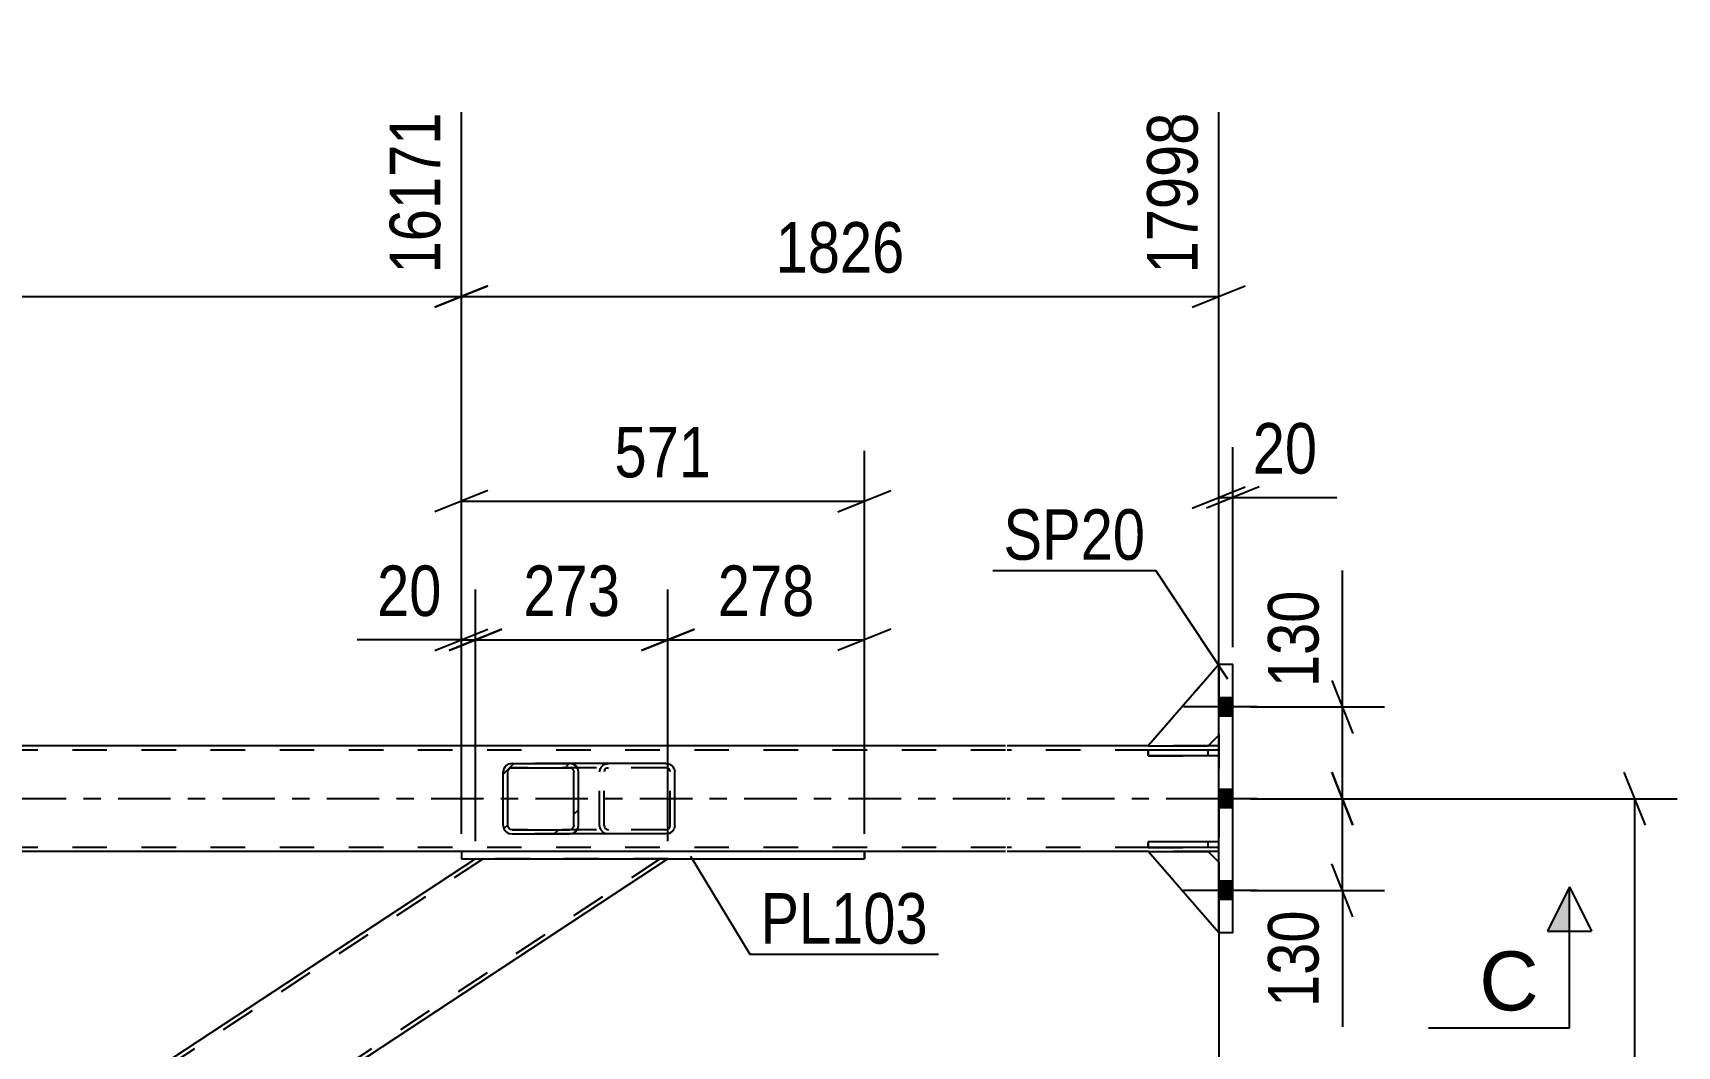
# Model space of a CAD drawing. Header units: millimetres. Extents: x -834 to 355, y -855 to -14.
# Drawn here: x -170.8 to -77.5, y -493.1 to -435.6 of the extents above; entities that cross this region are included whole.
import ezdxf

# ---------------------------------------------------------------- set-up
doc = ezdxf.new("R2010")
doc.units = ezdxf.units.MM
doc.linetypes.add('DXK_LINE_DOT2', pattern=[3.9198, 1.9599, -1.9599])
doc.linetypes.add('DXK_LINE_DOT3', pattern=[5.9187, 2.979, -0.9799, 0.9799, -0.9799])
doc.styles.add('Arial', font='ARIAL.TTF', dxfattribs={"height": 0.2})
doc.styles.add('Arial Narrow', font='ARIALN.TTF', dxfattribs={"height": 0.2})

# ---------------------------------------------------------------- blocks, each defined once
blk = doc.blocks.new('Part-570384938-8572 - 8376')
at = {"color": 2, "linetype": 'Continuous'}
for p, q in [((-103.537, -471.432), (-107.537, -476.032)), ((-104.137, -476.032), (-103.537, -475.432)), ((-107.537, -476.032), (-104.137, -476.032))]:
    blk.add_line(p, q, dxfattribs=at)
at = {"color": 7, "linetype": 'DXK_LINE_DOT2'}
blk.add_line((-103.537, -471.432), (-103.537, -475.432), dxfattribs=at)
blk = doc.blocks.new('Bolt-570384938-8548 - 8376')
at = {"linetype": 'Continuous'}
for points in [[(-103.537, -473.312), (-103.537, -474.352), (-102.737, -474.352), (-102.737, -473.312)], [(-103.537, -473.312), (-103.537, -474.352), (-102.737, -474.352), (-102.737, -473.312)], [(-103.537, -473.312), (-103.537, -474.352), (-102.737, -474.352), (-102.737, -473.312)], [(-103.537, -478.512), (-103.537, -479.552), (-102.737, -479.552), (-102.737, -478.512)], [(-103.537, -478.512), (-103.537, -479.552), (-102.737, -479.552), (-102.737, -478.512)], [(-103.537, -483.712), (-103.537, -484.752), (-102.737, -484.752), (-102.737, -483.712)], [(-103.537, -483.712), (-103.537, -484.752), (-102.737, -484.752), (-102.737, -483.712)], [(-103.537, -483.712), (-103.537, -484.752), (-102.737, -484.752), (-102.737, -483.712)]]:
    blk.add_hatch(color=1, dxfattribs=at).paths.add_polyline_path(points)
at = {"color": 1, "linetype": 'Continuous'}
for p, q in [((-102.737, -473.312), (-103.537, -473.312)), ((-102.737, -473.312), (-103.537, -473.312)), ((-102.737, -473.312), (-103.537, -473.312)), ((-101.337, -473.832), (-105.537, -473.832)), ((-101.337, -473.832), (-105.537, -473.832)), ((-101.337, -473.832), (-105.537, -473.832)), ((-102.737, -474.352), (-103.537, -474.352)), ((-102.737, -474.352), (-103.537, -474.352)), ((-102.737, -474.352), (-103.537, -474.352)), ((-101.337, -479.032), (-105.537, -479.032)), ((-101.337, -479.032), (-105.537, -479.032)), ((-102.737, -478.512), (-103.537, -478.512)), ((-102.737, -478.512), (-103.537, -478.512)), ((-102.737, -479.552), (-103.537, -479.552)), ((-102.737, -479.552), (-103.537, -479.552)), ((-102.737, -483.712), (-103.537, -483.712)), ((-102.737, -483.712), (-103.537, -483.712)), ((-102.737, -483.712), (-103.537, -483.712)), ((-101.337, -484.232), (-105.537, -484.232)), ((-101.337, -484.232), (-105.537, -484.232)), ((-101.337, -484.232), (-105.537, -484.232)), ((-102.737, -484.752), (-103.537, -484.752)), ((-102.737, -484.752), (-103.537, -484.752)), ((-102.737, -484.752), (-103.537, -484.752))]:
    blk.add_line(p, q, dxfattribs=at)
blk = doc.blocks.new('Part-570384938-8567 - 8376')
at = {"color": 7, "linetype": 'DXK_LINE_DOT2'}
for p, q in [((-103.537, -481.472), (-107.537, -481.472)), ((-107.537, -481.472), (-107.537, -481.792)), ((-107.537, -481.792), (-103.537, -481.792)), ((-104.137, -481.792), (-104.137, -481.472)), ((-103.537, -481.792), (-103.537, -481.472))]:
    blk.add_line(p, q, dxfattribs=at)
blk = doc.blocks.new('Part-570384938-8565 - 8376')
at = {"color": 2, "linetype": 'Continuous'}
for p, q in [((-107.537, -481.792), (-107.537, -481.472)), ((-103.537, -481.472), (-107.537, -481.472)), ((-103.537, -481.792), (-107.537, -481.792)), ((-103.537, -481.792), (-103.537, -481.472))]:
    blk.add_line(p, q, dxfattribs=at)
at = {"color": 7, "linetype": 'DXK_LINE_DOT2'}
blk.add_line((-104.137, -481.792), (-104.137, -481.472), dxfattribs=at)
blk = doc.blocks.new('Part-570384938-8573 - 8376')
at = {"color": 7, "linetype": 'DXK_LINE_DOT2'}
for p, q in [((-103.537, -471.432), (-107.537, -476.032)), ((-103.537, -475.432), (-103.537, -471.432)), ((-104.137, -476.032), (-103.537, -475.432)), ((-107.537, -476.032), (-104.137, -476.032))]:
    blk.add_line(p, q, dxfattribs=at)
blk = doc.blocks.new('Part-570384938-8574 - 8376')
at = {"color": 2, "linetype": 'Continuous'}
for p, q in [((-107.537, -482.032), (-104.137, -482.032)), ((-103.537, -486.632), (-107.537, -482.032)), ((-104.137, -482.032), (-103.537, -482.632))]:
    blk.add_line(p, q, dxfattribs=at)
at = {"color": 7, "linetype": 'DXK_LINE_DOT2'}
blk.add_line((-103.537, -482.632), (-103.537, -486.632), dxfattribs=at)
blk = doc.blocks.new('Part-570384938-8575 - 8376')
at = {"color": 7, "linetype": 'DXK_LINE_DOT2'}
for p, q in [((-107.537, -482.032), (-104.137, -482.032)), ((-103.537, -486.632), (-107.537, -482.032)), ((-104.137, -482.032), (-103.537, -482.632)), ((-103.537, -482.632), (-103.537, -486.632))]:
    blk.add_line(p, q, dxfattribs=at)
blk = doc.blocks.new('Part-570384938-8919 - 8376')
at = {"color": 7, "linetype": 'DXK_LINE_DOT2'}
for p, q in [((-115.637, -476.272), (-793.353, -476.272)), ((-103.537, -476.272), (-115.537, -476.272)), ((-104.137, -476.032), (-107.537, -476.032)), ((-103.537, -482.032), (-103.537, -476.032)), ((-115.637, -481.792), (-793.353, -481.792)), ((-123.638, -482.032), (-146.494, -482.032)), ((-103.537, -481.792), (-115.537, -481.792)), ((-104.137, -482.032), (-107.537, -482.032))]:
    blk.add_line(p, q, dxfattribs=at)
at = {"color": 2, "linetype": 'Continuous'}
for p, q in [((-115.637, -476.032), (-217.565, -476.032)), ((-107.537, -476.032), (-115.537, -476.032)), ((-103.537, -476.032), (-104.137, -476.032)), ((-146.494, -482.032), (-208.772, -482.032)), ((-115.637, -482.032), (-123.638, -482.032)), ((-107.537, -482.032), (-115.537, -482.032)), ((-103.537, -482.032), (-104.137, -482.032))]:
    blk.add_line(p, q, dxfattribs=at)
at = {"color": 7, "linetype": 'DXK_LINE_DOT3'}
for p, q in [((-115.637, -479.032), (-793.353, -479.032)), ((-103.537, -479.032), (-115.537, -479.032))]:
    blk.add_line(p, q, dxfattribs=at)
blk = doc.blocks.new('Part-570384938-8920 - 8376')
at = {"linetype": 'Continuous'}
h = blk.add_hatch(dxfattribs=at)
h.set_pattern_fill('', scale=0.7, style=0, pattern_type=0)
h.set_pattern_definition([(45, (-144.0764, -480.7356), (-1.57154, 1.57154), [])])
h.paths.add_polyline_path([(-144.115, -480.552), (-144.076, -480.736), (-143.966, -480.891), (-143.8, -480.995), (-143.604, -481.032), (-140.369, -481.032), (-140.174, -480.995), (-140.008, -480.891), (-139.897, -480.736), (-139.859, -480.552), (-139.859, -477.512), (-139.897, -477.328), (-140.008, -477.173), (-140.174, -477.068), (-140.369, -477.032), (-143.604, -477.032), (-143.8, -477.068), (-143.966, -477.173), (-144.076, -477.328), (-144.115, -477.512)])
h.paths.add_polyline_path([(-143.84, -477.42), (-143.785, -477.342), (-143.702, -477.29), (-143.604, -477.272), (-140.369, -477.272), (-140.272, -477.29), (-140.189, -477.342), (-140.133, -477.42), (-140.114, -477.512), (-140.114, -480.552), (-140.133, -480.644), (-140.189, -480.722), (-140.272, -480.774), (-140.369, -480.792), (-143.604, -480.792), (-143.702, -480.774), (-143.785, -480.722), (-143.84, -480.644), (-143.86, -480.552), (-143.86, -477.512)])
at = {"color": 2, "linetype": 'Continuous'}
for p, q in [((-144.076, -477.328), (-144.115, -477.512)), ((-143.86, -477.512), (-143.84, -477.42)), ((-143.84, -477.42), (-143.785, -477.342)), ((-143.604, -477.032), (-143.8, -477.068)), ((-143.785, -477.342), (-143.702, -477.29)), ((-143.702, -477.29), (-143.604, -477.272)), ((-143.604, -477.032), (-140.369, -477.032)), ((-143.604, -477.272), (-140.369, -477.272)), ((-134.904, -477.032), (-140.369, -477.032)), ((-140.174, -477.068), (-140.369, -477.032)), ((-140.369, -477.272), (-140.272, -477.29)), ((-140.272, -477.29), (-140.189, -477.342)), ((-140.189, -477.342), (-140.133, -477.42)), ((-140.133, -477.42), (-140.114, -477.512)), ((-139.859, -477.512), (-139.897, -477.328)), ((-134.904, -477.032), (-134.709, -477.068)), ((-134.432, -477.328), (-134.393, -477.512)), ((-144.115, -480.552), (-144.115, -477.512)), ((-143.86, -480.552), (-143.86, -477.512)), ((-140.114, -480.552), (-140.114, -477.512)), ((-139.859, -480.552), (-139.859, -477.512)), ((-134.393, -480.552), (-134.393, -477.512)), ((-144.115, -480.552), (-144.076, -480.736)), ((-143.84, -480.644), (-143.86, -480.552)), ((-143.785, -480.722), (-143.84, -480.644)), ((-143.8, -480.995), (-143.604, -481.032)), ((-143.702, -480.774), (-143.785, -480.722)), ((-143.604, -480.792), (-143.702, -480.774)), ((-143.604, -480.792), (-140.369, -480.792)), ((-143.604, -481.032), (-140.369, -481.032)), ((-140.272, -480.774), (-140.369, -480.792)), ((-140.369, -481.032), (-140.174, -480.995)), ((-134.904, -481.032), (-140.369, -481.032)), ((-140.189, -480.722), (-140.272, -480.774)), ((-140.133, -480.644), (-140.189, -480.722)), ((-140.114, -480.552), (-140.133, -480.644)), ((-139.897, -480.736), (-139.859, -480.552)), ((-134.709, -480.995), (-134.904, -481.032)), ((-134.393, -480.552), (-134.432, -480.736))]:
    blk.add_line(p, q, dxfattribs=at)
at = {"color": 7, "linetype": 'DXK_LINE_DOT2'}
for p, q in [((-140.369, -477.032), (-143.604, -477.032)), ((-134.904, -477.272), (-143.604, -477.272)), ((-138.65, -477.512), (-138.611, -477.328)), ((-138.375, -477.42), (-138.395, -477.512)), ((-138.32, -477.342), (-138.375, -477.42)), ((-138.335, -477.068), (-138.139, -477.032)), ((-138.32, -477.342), (-138.298, -477.328)), ((-138.298, -477.328), (-138.237, -477.29)), ((-138.237, -477.29), (-138.139, -477.272)), ((-134.806, -477.29), (-134.904, -477.272)), ((-134.724, -477.342), (-134.806, -477.29)), ((-134.668, -477.42), (-134.724, -477.342)), ((-134.649, -477.512), (-134.668, -477.42)), ((-138.65, -480.552), (-138.65, -477.512)), ((-138.395, -480.552), (-138.395, -477.512)), ((-134.649, -480.552), (-134.649, -477.512)), ((-134.904, -480.792), (-143.604, -480.792)), ((-140.369, -481.032), (-143.604, -481.032)), ((-138.611, -480.736), (-138.65, -480.552)), ((-138.395, -480.552), (-138.375, -480.644)), ((-138.375, -480.644), (-138.32, -480.722)), ((-138.139, -481.032), (-138.335, -480.995)), ((-138.32, -480.722), (-138.237, -480.774)), ((-138.237, -480.774), (-138.139, -480.792)), ((-134.904, -480.792), (-134.806, -480.774)), ((-134.806, -480.774), (-134.724, -480.722)), ((-134.724, -480.722), (-134.668, -480.644)), ((-134.668, -480.644), (-134.649, -480.552))]:
    blk.add_line(p, q, dxfattribs=at)
at = {"color": 2, "linetype": 'Continuous'}
for centre, start, end in [((-143.624, -477.533), 110.75831, 155.68004), ((-140.35, -477.533), 24.31996, 69.24169), ((-134.885, -477.533), 24.31996, 69.24168), ((-143.624, -480.531), 204.31996, 249.24169), ((-140.35, -480.531), 290.75831, 335.68004), ((-134.885, -480.531), 290.75832, 335.68004)]:
    blk.add_arc(centre, 0.496, start, end, dxfattribs=at)
at = {"color": 7, "linetype": 'DXK_LINE_DOT2'}
for centre, start, end in [((-138.159, -477.533), 110.75832, 155.68004), ((-138.159, -480.531), 204.31996, 249.24168)]:
    blk.add_arc(centre, 0.496, start, end, dxfattribs=at)
blk = doc.blocks.new('Part-570384938-8937 - 8376')
at = {"color": 2, "linetype": 'Continuous'}
for p, q in [((-103.537, -486.632), (-103.537, -471.432)), ((-102.737, -471.432), (-103.537, -471.432)), ((-102.737, -486.632), (-102.737, -471.432)), ((-102.737, -486.632), (-103.537, -486.632))]:
    blk.add_line(p, q, dxfattribs=at)
at = {"color": 7, "linetype": 'DXK_LINE_DOT2'}
for p, q in [((-103.537, -471.432), (-103.537, -486.632)), ((-102.737, -471.432), (-102.737, -471.432)), ((-102.737, -486.632), (-102.737, -471.432)), ((-102.737, -486.632), (-102.737, -486.632))]:
    blk.add_line(p, q, dxfattribs=at)
blk = doc.blocks.new('Part-570384938-8949 - 8376')
at = {"color": 7, "linetype": 'DXK_LINE_DOT2'}
for p, q in [((-145.257, -482.432), (-218.353, -530.513)), ((-135.212, -482.432), (-210.008, -531.631)), ((-134.776, -482.432), (-145.694, -482.432)), ((-145.694, -482.432), (-145.694, -482.432)), ((-134.776, -482.432), (-134.776, -482.432)), ((-134.776, -482.432), (-134.776, -482.432)), ((-177.633, -503.441), (-183.092, -507.032)), ((-172.174, -507.032), (-177.633, -510.623)), ((-209.571, -531.631), (-218.353, -531.631)), ((-209.571, -531.631), (-209.571, -531.631))]:
    blk.add_line(p, q, dxfattribs=at)
at = {"color": 2, "linetype": 'Continuous'}
for p, q in [((-145.694, -482.432), (-177.633, -503.441)), ((-134.776, -482.432), (-172.174, -507.032)), ((-218.353, -530.226), (-183.092, -507.032)), ((-177.633, -510.623), (-209.571, -531.631)), ((-218.353, -531.631), (-218.353, -530.226))]:
    blk.add_line(p, q, dxfattribs=at)
blk = doc.blocks.new('Part-570384938-8968 - 8376')
at = {"color": 2, "linetype": 'Continuous'}
for p, q in [((-107.537, -476.592), (-107.537, -476.272)), ((-103.537, -476.272), (-107.537, -476.272)), ((-103.537, -476.592), (-103.537, -476.272)), ((-103.537, -476.592), (-107.537, -476.592))]:
    blk.add_line(p, q, dxfattribs=at)
at = {"color": 7, "linetype": 'DXK_LINE_DOT2'}
blk.add_line((-104.137, -476.592), (-104.137, -476.272), dxfattribs=at)
blk = doc.blocks.new('Part-570384938-8969 - 8376')
at = {"color": 7, "linetype": 'DXK_LINE_DOT2'}
for p, q in [((-103.537, -476.272), (-107.537, -476.272)), ((-107.537, -476.272), (-107.537, -476.592)), ((-104.137, -476.592), (-104.137, -476.272)), ((-103.537, -476.592), (-103.537, -476.272)), ((-107.537, -476.592), (-103.537, -476.592))]:
    blk.add_line(p, q, dxfattribs=at)
blk = doc.blocks.new('Part-570384938-8980 - 8376')
at = {"color": 2, "linetype": 'Continuous'}
for p, q in [((-146.494, -482.032), (-146.494, -482.432)), ((-123.638, -482.032), (-146.494, -482.032)), ((-123.638, -482.032), (-123.638, -482.432)), ((-123.638, -482.032), (-123.638, -482.032)), ((-146.494, -482.432), (-123.638, -482.432)), ((-123.638, -482.432), (-123.638, -482.432))]:
    blk.add_line(p, q, dxfattribs=at)
at = {"color": 7, "linetype": 'DXK_LINE_DOT2'}
for p, q in [((-146.494, -482.032), (-146.494, -482.432)), ((-123.638, -482.432), (-123.638, -482.032)), ((-123.638, -482.032), (-123.638, -482.032)), ((-123.638, -482.432), (-123.638, -482.432))]:
    blk.add_line(p, q, dxfattribs=at)
blk = doc.blocks.new('StraightDimension-570384938-49166 - 8376')
at = {"color": 7, "linetype": 'Continuous'}
for p, q in [((-146.494, -481.032), (-146.494, -459.314)), ((-123.638, -481.032), (-123.638, -459.314)), ((-144.994, -461.564), (-147.994, -462.764)), ((-125.138, -462.764), (-122.138, -461.564)), ((-146.494, -462.164), (-123.638, -462.164))]:
    blk.add_line(p, q, dxfattribs=at)
at = {"color": 0}
blk.add_wipeout([(-131.723, -461.414), (-131.723, -457.214), (-138.408, -457.214), (-138.408, -461.414)], dxfattribs=at)
at = {"color": 3, "style": 'Arial Narrow'}
blk.add_text('571', height=2.8633, dxfattribs=at).set_placement((-137.808, -460.814))
blk = doc.blocks.new('StraightDimension-570384938-9751 - 8376')
at = {"color": 7, "linetype": 'Continuous'}
for p, q in [((-79.34, -480.532), (-80.54, -477.532)), ((-101.737, -479.032), (-77.54, -479.032)), ((-79.94, -535.031), (-79.94, -479.032)), ((-80.54, -533.531), (-79.34, -536.531)), ((-99.352, -535.031), (-77.54, -535.031))]:
    blk.add_line(p, q, dxfattribs=at)
at = {"color": 0}
blk.add_wipeout([(-80.691, -502.775), (-84.891, -502.775), (-84.89, -511.288), (-80.69, -511.288)], dxfattribs=at)
at = {"color": 3, "style": 'Arial Narrow'}
blk.add_text('1400', height=2.8633, rotation=90.00021, dxfattribs=at).set_placement((-81.29, -510.688))
blk = doc.blocks.new('StraightDimension-570384938-49139 - 8376')
at = {"color": 7, "linetype": 'Continuous'}
for p, q in [((-134.776, -481.432), (-134.776, -467.175)), ((-123.638, -481.032), (-123.638, -467.175)), ((-136.276, -470.625), (-133.276, -469.425)), ((-122.138, -469.425), (-125.138, -470.625)), ((-134.776, -470.025), (-123.638, -470.025))]:
    blk.add_line(p, q, dxfattribs=at)
at = {"color": 0}
blk.add_wipeout([(-125.864, -469.275), (-125.864, -465.075), (-132.549, -465.075), (-132.549, -469.275)], dxfattribs=at)
at = {"color": 3, "style": 'Arial Narrow'}
blk.add_text('278', height=2.8633, dxfattribs=at).set_placement((-131.949, -468.675))
blk = doc.blocks.new('StraightDimension-570384938-49140 - 8376')
at = {"color": 7, "linetype": 'Continuous'}
for p, q in [((-145.694, -481.432), (-145.694, -467.175)), ((-134.776, -481.432), (-134.776, -467.175)), ((-147.194, -470.625), (-144.194, -469.425)), ((-133.276, -469.425), (-136.276, -470.625)), ((-145.694, -470.025), (-134.776, -470.025))]:
    blk.add_line(p, q, dxfattribs=at)
at = {"color": 0}
blk.add_wipeout([(-136.892, -469.275), (-136.892, -465.075), (-143.577, -465.075), (-143.577, -469.275)], dxfattribs=at)
at = {"color": 3, "style": 'Arial Narrow'}
blk.add_text('273', height=2.8633, dxfattribs=at).set_placement((-142.977, -468.675))
blk = doc.blocks.new('StraightDimension-570384938-9030 - 8376')
at = {"color": 7, "linetype": 'Continuous'}
for p, q in [((-103.537, -470.432), (-103.537, -459.101)), ((-102.737, -470.432), (-102.737, -459.101)), ((-105.037, -462.551), (-102.037, -461.351)), ((-101.237, -461.351), (-104.237, -462.551)), ((-103.537, -461.951), (-102.737, -461.951)), ((-102.737, -461.951), (-96.831, -461.951)), ((-102.737, -461.951), (-96.831, -461.951))]:
    blk.add_line(p, q, dxfattribs=at)
at = {"color": 0}
blk.add_wipeout([(-97.356, -461.201), (-97.356, -457.001), (-102.212, -457.001), (-102.212, -461.201)], dxfattribs=at)
at = {"color": 3, "style": 'Arial Narrow'}
blk.add_text('20', height=2.8633, dxfattribs=at).set_placement((-101.612, -460.601))
blk = doc.blocks.new('StraightDimension-570384938-9260 - 8376')
at = {"color": 7, "linetype": 'Continuous'}
for p, q in [((-96.528, -473.832), (-96.528, -466.098)), ((-96.528, -473.832), (-96.528, -466.098)), ((-97.128, -472.332), (-95.928, -475.332)), ((-101.737, -473.832), (-94.128, -473.832)), ((-96.528, -479.032), (-96.528, -473.832)), ((-95.928, -480.532), (-97.128, -477.532)), ((-101.737, -479.032), (-94.128, -479.032))]:
    blk.add_line(p, q, dxfattribs=at)
at = {"color": 0}
blk.add_wipeout([(-97.278, -466.623), (-101.478, -466.623), (-101.478, -473.307), (-97.278, -473.307)], dxfattribs=at)
at = {"color": 3, "style": 'Arial Narrow'}
blk.add_text('130', height=2.8633, rotation=90.00021, dxfattribs=at).set_placement((-97.878, -472.707))
blk = doc.blocks.new('StraightDimension-570384938-9925 - 8376')
at = {"color": 7, "linetype": 'Continuous'}
for p, q in [((-103.537, -483.032), (-103.537, -510.33)), ((-101.152, -531.031), (-101.152, -505.08)), ((-103.537, -507.93), (-109.443, -507.93)), ((-103.537, -507.93), (-109.443, -507.93)), ((-105.037, -508.53), (-102.037, -507.33)), ((-103.537, -507.93), (-101.152, -507.93)), ((-99.652, -507.33), (-102.652, -508.53))]:
    blk.add_line(p, q, dxfattribs=at)
at = {"color": 0}
blk.add_wipeout([(-104.062, -507.18), (-104.062, -502.98), (-108.918, -502.98), (-108.918, -507.18)], dxfattribs=at)
at = {"color": 3, "style": 'Arial Narrow'}
blk.add_text('60', height=2.8633, dxfattribs=at).set_placement((-108.318, -506.58))
blk = doc.blocks.new('StraightDimension-570384938-9268 - 8376')
at = {"color": 7, "linetype": 'Continuous'}
for p, q in [((-97.128, -477.532), (-95.928, -480.532)), ((-101.737, -479.032), (-94.128, -479.032)), ((-96.528, -484.232), (-96.528, -479.032)), ((-95.928, -485.732), (-97.128, -482.732)), ((-101.737, -484.232), (-94.128, -484.232)), ((-96.528, -484.232), (-96.528, -491.966)), ((-96.528, -484.232), (-96.528, -491.966))]:
    blk.add_line(p, q, dxfattribs=at)
at = {"color": 0}
blk.add_wipeout([(-97.278, -484.757), (-101.478, -484.757), (-101.478, -491.441), (-97.278, -491.441)], dxfattribs=at)
at = {"color": 3, "style": 'Arial Narrow'}
blk.add_text('130', height=2.8633, rotation=90.00021, dxfattribs=at).set_placement((-97.878, -490.841))
blk = doc.blocks.new('StraightDimension-570384938-49018 - 8376')
at = {"color": 7, "linetype": 'Continuous'}
for p, q in [((-146.494, -481.032), (-146.494, -440.117)), ((-103.537, -475.032), (-103.537, -440.117)), ((-144.994, -449.957), (-147.994, -451.157)), ((-105.037, -451.157), (-102.037, -449.957)), ((-146.494, -450.557), (-103.537, -450.557))]:
    blk.add_line(p, q, dxfattribs=at)
at = {"color": 0}
blk.add_wipeout([(-120.759, -449.807), (-120.759, -445.607), (-129.271, -445.607), (-129.271, -449.807)], dxfattribs=at)
at = {"color": 3, "style": 'Arial Narrow'}
blk.add_text('1826', height=2.8633, dxfattribs=at).set_placement((-128.671, -449.207))
at = {"color": 0, "linetype": 'Continuous'}
blk.add_wipeout([(-104.137, -439.517), (-108.337, -439.517), (-108.337, -449.857), (-104.137, -449.857)], dxfattribs=at)
at = {"color": 3, "linetype": 'Continuous', "style": 'Arial Narrow'}
blk.add_text('17998', height=2.8633, rotation=90.00021, dxfattribs=at).set_placement((-104.737, -449.257))
blk = doc.blocks.new('StraightDimension-570384938-49019 - 8376')
at = {"color": 7, "linetype": 'Continuous'}
for p, q in [((-222.765, -474.632), (-222.765, -435.617)), ((-146.494, -481.032), (-146.494, -440.117)), ((-221.265, -449.957), (-224.265, -451.157)), ((-147.994, -451.157), (-144.994, -449.957)), ((-222.765, -450.557), (-146.494, -450.557))]:
    blk.add_line(p, q, dxfattribs=at)
at = {"color": 0}
blk.add_wipeout([(-180.373, -449.807), (-180.373, -445.607), (-188.885, -445.607), (-188.885, -449.807)], dxfattribs=at)
at = {"color": 3, "style": 'Arial Narrow'}
blk.add_text('1907', height=2.8633, dxfattribs=at).set_placement((-188.285, -449.207))
at = {"color": 0, "linetype": 'Continuous'}
blk.add_wipeout([(-147.094, -439.517), (-151.294, -439.517), (-151.294, -449.857), (-147.094, -449.857)], dxfattribs=at)
at = {"color": 3, "linetype": 'Continuous', "style": 'Arial Narrow'}
blk.add_text('16171', height=2.8633, rotation=90.00021, dxfattribs=at).set_placement((-147.694, -449.257))
blk = doc.blocks.new('StraightDimension-570384938-49141 - 8376')
at = {"color": 7, "linetype": 'Continuous'}
for p, q in [((-146.494, -481.032), (-146.494, -467.175)), ((-145.694, -481.432), (-145.694, -467.175)), ((-147.994, -470.625), (-144.994, -469.425)), ((-144.194, -469.425), (-147.194, -470.625)), ((-146.494, -470.025), (-152.4, -470.025)), ((-146.494, -470.025), (-152.4, -470.025)), ((-146.494, -470.025), (-145.694, -470.025))]:
    blk.add_line(p, q, dxfattribs=at)
at = {"color": 0}
blk.add_wipeout([(-147.019, -469.275), (-147.019, -465.075), (-151.875, -465.075), (-151.875, -469.275)], dxfattribs=at)
at = {"color": 3, "style": 'Arial Narrow'}
blk.add_text('20', height=2.8633, dxfattribs=at).set_placement((-151.275, -468.675))
blk = doc.blocks.new('SectionMark-570384938-35597 - 8376')
at = {"linetype": 'Continuous'}
blk.add_hatch(color=6, dxfattribs=at).paths.add_polyline_path([(-83.643, -486.532), (-84.893, -486.532), (-83.643, -484.032)])
at = {"color": 6, "linetype": 'Continuous'}
for p, q in [((-83.643, -484.032), (-84.893, -486.532)), ((-83.643, -492.032), (-83.643, -484.032)), ((-83.643, -484.032), (-82.393, -486.532)), ((-84.893, -486.532), (-82.393, -486.532)), ((-83.643, -492.032), (-91.643, -492.032))]:
    blk.add_line(p, q, dxfattribs=at)
at = {"color": 0, "linetype": 'Continuous'}
blk.add_wipeout([(-85.393, -491.032), (-85.393, -487.532), (-88.763, -487.532), (-88.763, -491.032)], dxfattribs=at)
at = {"color": 3, "linetype": 'Continuous', "style": 'Arial'}
blk.add_text('C', height=3.343, dxfattribs=at).set_placement((-88.763, -491.032))
blk = doc.blocks.new('Mark-570384938-8933 - 8376')
at = {"color": 30, "linetype": 'Continuous'}
for p in [(-116.345, -466.085), (-103.03, -472.253)]:
    blk.add_line(p, (-107.106, -466.085), dxfattribs=at)
at = {"color": 0}
blk.add_wipeout([(-107.706, -465.485), (-107.706, -462.485), (-115.745, -462.485), (-115.745, -465.485)], dxfattribs=at)
blk.add_wipeout([(-107.706, -465.485), (-107.706, -462.485), (-115.745, -462.485), (-115.745, -465.485)], dxfattribs=at)
at = {"color": 3, "style": 'Arial Narrow'}
blk.add_text('SP20', height=2.8633, dxfattribs=at).set_placement((-115.745, -465.485))
blk = doc.blocks.new('Mark-570384938-8976 - 8376')
at = {"color": 30, "linetype": 'Continuous'}
for p, q in [((-133.501, -482.295), (-130.131, -487.848)), ((-130.131, -487.848), (-119.427, -487.848))]:
    blk.add_line(p, q, dxfattribs=at)
at = {"color": 0}
blk.add_wipeout([(-120.027, -487.248), (-120.027, -484.248), (-129.531, -484.248), (-129.531, -487.248)], dxfattribs=at)
blk.add_wipeout([(-120.027, -487.248), (-120.027, -484.248), (-129.531, -484.248), (-129.531, -487.248)], dxfattribs=at)
at = {"color": 3, "style": 'Arial Narrow'}
blk.add_text('PL103', height=2.8633, dxfattribs=at).set_placement((-129.531, -487.248))

msp = doc.modelspace()

# ---------------------------------------------------------------- block references
for name in ['StraightDimension-570384938-9030 - 8376', 'Part-570384938-8572 - 8376', 'Part-570384938-8573 - 8376', 'Part-570384938-8937 - 8376', 'Bolt-570384938-8548 - 8376', 'Part-570384938-8919 - 8376', 'Part-570384938-8968 - 8376', 'Part-570384938-8969 - 8376', 'Part-570384938-8920 - 8376', 'Part-570384938-8980 - 8376', 'Part-570384938-8567 - 8376', 'Part-570384938-8565 - 8376', 'Part-570384938-8574 - 8376', 'Part-570384938-8575 - 8376', 'Part-570384938-8949 - 8376']:
    msp.add_blockref(name, (0, 0))

# ---------------------------------------------------------------- next in the draw order: block references
for name in ['StraightDimension-570384938-49166 - 8376', 'StraightDimension-570384938-9751 - 8376']:
    msp.add_blockref(name, (0, 0))

# ---------------------------------------------------------------- next in the draw order: block references
for name in ['StraightDimension-570384938-49139 - 8376', 'StraightDimension-570384938-9260 - 8376', 'StraightDimension-570384938-9925 - 8376']:
    msp.add_blockref(name, (0, 0))

# ---------------------------------------------------------------- next in the draw order: block references
for name in ['StraightDimension-570384938-49140 - 8376', 'StraightDimension-570384938-9268 - 8376']:
    msp.add_blockref(name, (0, 0))

# ---------------------------------------------------------------- next in the draw order: block references
for name in ['StraightDimension-570384938-49018 - 8376', 'SectionMark-570384938-35597 - 8376']:
    msp.add_blockref(name, (0, 0))

# ---------------------------------------------------------------- next in the draw order: block references
for name in ['StraightDimension-570384938-49019 - 8376', 'Mark-570384938-8933 - 8376', 'Mark-570384938-8976 - 8376']:
    msp.add_blockref(name, (0, 0))

# ---------------------------------------------------------------- next in the draw order: block references
msp.add_blockref('StraightDimension-570384938-49141 - 8376', (0, 0))

doc.saveas('drawing.dxf')
